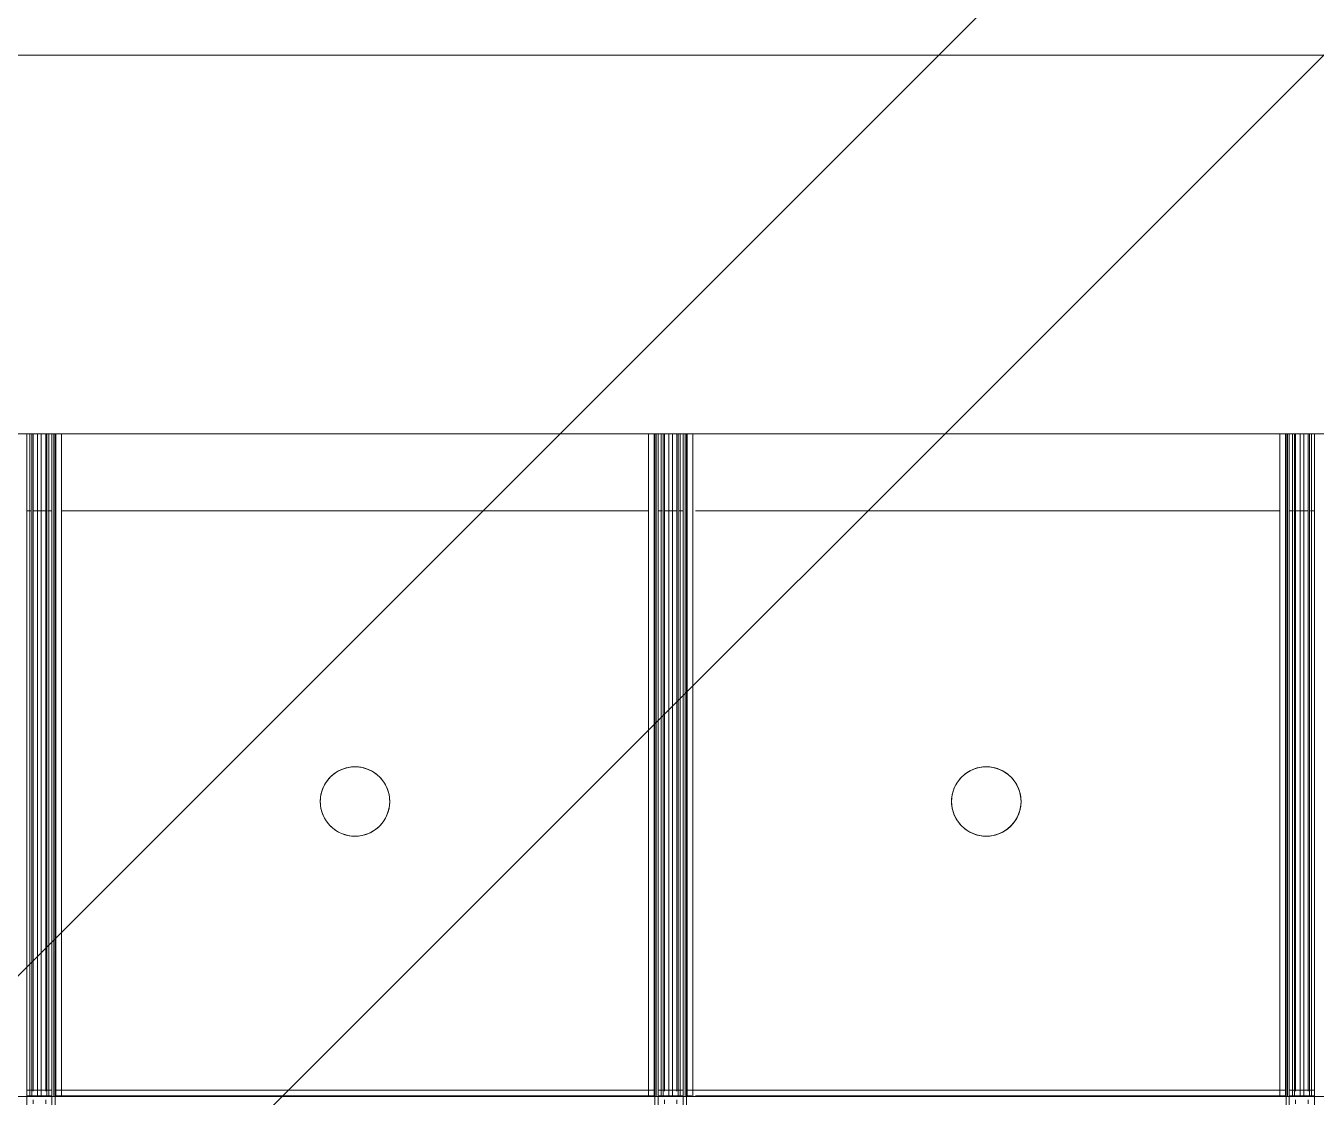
# Model space of a CAD drawing. Header units: millimetres. Extents: x -57519 to 497916, y -349472 to 446842.
# Drawn here: x 321881 to 323925, y 32681 to 34379 of the extents above; entities that cross this region are included whole.
import ezdxf

# ---------------------------------------------------------------- set-up
doc = ezdxf.new("R2010")
doc.units = ezdxf.units.MM
for name, color, linetype, lineweight in [('A-CLNG', 13, 'Continuous', 5), ('A-DETL-GENF', 92, 'Continuous', 5), ('A-FLOR', 192, 'Continuous', 5), ('A-FLOR-HRAL', 11, 'Continuous', 5), ('A-GLAZ-CURT', 52, 'Continuous', 20), ('E-LITE-EQPM', 33, 'Continuous', 5)]:
    doc.layers.add(name, color=color, linetype=linetype, lineweight=lineweight)

# ---------------------------------------------------------------- blocks, each defined once
blk = doc.blocks.new('DLN_Face Base lighting-01 - 110mm _R_-V143-SITE COVERAGE')
at = {"layer": 'E-LITE-EQPM'}
for start, end in [(65.7587, 180), (0, 180), (15, 60), (180, 210), (180, 195), (240, 360), (0, 15), (345, 360), (195, 225), (330, 345), (210, 225), (225, 240), (225, 240), (300, 330), (240, 294.2413)]:
    blk.add_arc((0, 0), 55, start, end, dxfattribs=at)
blk = doc.blocks.new('DLN_Face Base lighting-01 - 110mm _R_-V144-SITE COVERAGE')
at = {"layer": 'E-LITE-EQPM'}
for start, end in [(60, 180), (75, 180), (60, 75), (30, 60), (45, 60), (0, 45), (15, 30), (180, 210), (180, 315), (0, 15), (345, 360), (345, 360), (315, 345), (330, 345), (210, 240), (300, 315), (315, 330), (240, 270), (270, 285), (285, 300)]:
    blk.add_arc((0, 0), 55, start, end, dxfattribs=at)
blk = doc.blocks.new('System Panel - C4 Expanded Metal Mesh-V372-SITE COVERAGE')
at = {"layer": 'A-GLAZ-CURT', "lineweight": 5}
for p, q in [((72149.3, 33707.5), (72149.3, 33732.5)), ((72149.3, 33732.5), (72149.3, 33707.5)), ((73129.3, 33732.5), (73129.3, 33707.5)), ((73129.3, 33707.5), (73129.3, 33732.5)), ((72149.3, 33632.5), (72149.3, 33707.5)), ((72149.3, 33707.5), (72149.3, 33632.5)), ((73129.3, 33707.5), (73129.3, 33632.5)), ((73129.3, 33632.5), (73129.3, 33707.5)), ((72149.3, 32691), (72149.3, 33632.5)), ((72149.3, 33632.5), (72149.3, 32691)), ((73129.3, 33632.5), (73129.3, 32691)), ((73129.3, 32691), (73129.3, 33632.5)), ((72149.3, 32671), (72149.3, 32677.5)), ((72149.3, 32677.5), (72149.3, 32671)), ((72159.3, 32667.5), (72152.8, 32667.5)), ((72152.8, 32667.5), (72159.3, 32667.5)), ((73105.8, 32667.5), (72172.8, 32667.5)), ((72172.8, 32667.5), (73105.8, 32667.5)), ((73125.8, 32667.5), (73119.3, 32667.5)), ((73119.3, 32667.5), (73125.8, 32667.5)), ((73129.3, 32677.5), (73129.3, 32671)), ((73129.3, 32671), (73129.3, 32677.5))]:
    blk.add_line(p, q, dxfattribs=at)
for start, end in [(0, 180), (0, 180), (180, 0), (180, 0)]:
    blk.add_arc((72639.3, 33150), 55, start, end, dxfattribs=at)
blk = doc.blocks.new('System Panel - C4 Expanded Metal Mesh-V370-SITE COVERAGE')
at = {"layer": 'A-GLAZ-CURT', "lineweight": 5}
for p, q in [((69149.3, 33707.5), (69149.3, 33732.5)), ((69149.3, 33732.5), (69149.3, 33707.5)), ((70129.3, 33732.5), (70129.3, 33707.5)), ((70129.3, 33707.5), (70129.3, 33732.5)), ((69149.3, 33632.5), (69149.3, 33707.5)), ((69149.3, 33707.5), (69149.3, 33632.5)), ((70129.3, 33707.5), (70129.3, 33632.5)), ((70129.3, 33632.5), (70129.3, 33707.5)), ((69149.3, 32691), (69149.3, 33632.5)), ((69149.3, 33632.5), (69149.3, 32691)), ((70129.3, 33632.5), (70129.3, 32691)), ((70129.3, 32691), (70129.3, 33632.5)), ((69149.3, 32671), (69149.3, 32677.5)), ((69149.3, 32677.5), (69149.3, 32671)), ((69159.3, 32667.5), (69152.8, 32667.5)), ((69152.8, 32667.5), (69159.3, 32667.5)), ((70105.8, 32667.5), (69172.8, 32667.5)), ((69172.8, 32667.5), (70105.8, 32667.5)), ((70125.8, 32667.5), (70119.3, 32667.5)), ((70119.3, 32667.5), (70125.8, 32667.5)), ((70129.3, 32677.5), (70129.3, 32671)), ((70129.3, 32671), (70129.3, 32677.5))]:
    blk.add_line(p, q, dxfattribs=at)
for start, end in [(0, 180), (0, 180), (180, 0), (180, 0)]:
    blk.add_arc((69639.3, 33150), 55, start, end, dxfattribs=at)
blk = doc.blocks.new('System Panel - C4 Expanded Metal Mesh-V375-SITE COVERAGE')
at = {"layer": 'A-GLAZ-CURT', "lineweight": 5}
for p, q in [((74149.3, 33707.5), (74149.3, 33732.5)), ((74149.3, 33732.5), (74149.3, 33707.5)), ((75129.3, 33732.5), (75129.3, 33707.5)), ((75129.3, 33707.5), (75129.3, 33732.5)), ((74149.3, 33632.5), (74149.3, 33707.5)), ((74149.3, 33707.5), (74149.3, 33632.5)), ((75129.3, 33707.5), (75129.3, 33632.5)), ((75129.3, 33632.5), (75129.3, 33707.5)), ((74149.3, 32691), (74149.3, 33632.5)), ((74149.3, 33632.5), (74149.3, 32691)), ((75129.3, 33632.5), (75129.3, 32691)), ((75129.3, 32691), (75129.3, 33632.5)), ((74149.3, 32671), (74149.3, 32677.5)), ((74149.3, 32677.5), (74149.3, 32671)), ((74159.3, 32667.5), (74152.8, 32667.5)), ((74152.8, 32667.5), (74159.3, 32667.5)), ((75105.8, 32667.5), (74178.5, 32667.5)), ((74178.5, 32667.5), (75105.8, 32667.5)), ((75125.8, 32667.5), (75119.3, 32667.5)), ((75119.3, 32667.5), (75125.8, 32667.5)), ((75129.3, 32677.5), (75129.3, 32671)), ((75129.3, 32671), (75129.3, 32677.5))]:
    blk.add_line(p, q, dxfattribs=at)
for start, end in [(360, 180), (0, 180), (180, 0), (180, 0)]:
    blk.add_arc((74639.3, 33150), 55, start, end, dxfattribs=at)
blk = doc.blocks.new('System Panel - C4 Expanded Metal Mesh-V377-SITE COVERAGE')
at = {"layer": 'A-GLAZ-CURT', "lineweight": 5}
for p, q in [((75149.3, 33707.5), (75149.3, 33732.5)), ((75149.3, 33732.5), (75149.3, 33707.5)), ((75149.3, 33632.5), (75149.3, 33707.5)), ((75149.3, 33707.5), (75149.3, 33632.5)), ((75149.3, 32691), (75149.3, 33632.5)), ((75149.3, 33632.5), (75149.3, 32691)), ((75149.3, 32671), (75149.3, 32677.5)), ((75149.3, 32677.5), (75149.3, 32671)), ((75159.3, 32667.5), (75152.8, 32667.5)), ((75152.8, 32667.5), (75159.3, 32667.5)), ((75581.9, 32667.5), (75172.8, 32667.5)), ((75172.8, 32667.5), (75581.9, 32667.5)), ((75889.3, 32667.5), (75582.6, 32667.5)), ((75582.6, 32667.5), (75889.3, 32667.5))]:
    blk.add_line(p, q, dxfattribs=at)
for start, end in [(360, 180), (0, 180), (180, 0), (180, 0)]:
    blk.add_arc((75639.3, 33150), 55, start, end, dxfattribs=at)
blk = doc.blocks.new('Ceilings 8 - Ceilings 8-14169185-SITE COVERAGE')
at = {"layer": 'A-CLNG'}
for p, q in [((73119.3, 32682.5), (73119.3, 33732.5)), ((73119.3, 32682.5), (73119.3, 33732.5)), ((73124.3, 33732.5), (73124.3, 33708)), ((73124.3, 32691), (73124.3, 33732.5)), ((73127.3, 32691), (73127.3, 33732.5)), ((73127.3, 32691), (73127.3, 33732.5)), ((73129.3, 32691), (73129.3, 33732.5)), ((73129.3, 32691), (73129.3, 33732.5)), ((73136.3, 32691), (73136.3, 33732.5)), ((73136.3, 32691), (73136.3, 33732.5)), ((73142.3, 32691), (73142.3, 33732.5)), ((73142.3, 32691), (73142.3, 33732.5)), ((73149.3, 32691), (73149.3, 33732.5)), ((73149.3, 32691), (73149.3, 33732.5)), ((73151.3, 33732.5), (73151.3, 32691)), ((73151.3, 32691), (73151.3, 33732.5)), ((73154.3, 32691), (73154.3, 33732.5)), ((73154.3, 33707.5), (73154.3, 33732.5)), ((73159.3, 33732.5), (73159.3, 32682.5)), ((73159.3, 32682.5), (73159.3, 33732.5)), ((73162.3, 32691), (73162.3, 33732.5)), ((73164.3, 31677.5), (73164.3, 33732.5)), ((73164.3, 32682.5), (73164.3, 33732.5)), ((73164.3, 32691), (73164.3, 33732.5)), ((73164.3, 32691), (73164.3, 33732.5)), ((73165.3, 32691), (73165.3, 33732.5)), ((73174.3, 32682.5), (73174.3, 33732.5)), ((74104.3, 33732.5), (74104.3, 32682.5)), ((74113.3, 33732.5), (74113.3, 32691)), ((74114.3, 32682.5), (74114.3, 33732.5)), ((74114.3, 31849.1), (74114.3, 33732.5)), ((74114.3, 32691), (74114.3, 33732.5)), ((74114.3, 32691), (74114.3, 33732.5)), ((74116.3, 32691), (74116.3, 33732.5)), ((74119.3, 32682.5), (74119.3, 33732.5)), ((74119.3, 32682.5), (74119.3, 33732.5)), ((74124.3, 33732.5), (74124.3, 33708)), ((74124.3, 32691), (74124.3, 33732.5)), ((74127.3, 32691), (74127.3, 33732.5)), ((74127.3, 32691), (74127.3, 33732.5)), ((74129.3, 32691), (74129.3, 33732.5)), ((74129.3, 32691), (74129.3, 33732.5)), ((74136.3, 32691), (74136.3, 33732.5)), ((74136.3, 32691), (74136.3, 33732.5)), ((74142.3, 32691), (74142.3, 33732.5)), ((74142.3, 32691), (74142.3, 33732.5)), ((74149.3, 32691), (74149.3, 33732.5)), ((74149.3, 32691), (74149.3, 33732.5)), ((74151.3, 33732.5), (74151.3, 32691)), ((74151.3, 32691), (74151.3, 33732.5)), ((74154.3, 32691), (74154.3, 33732.5)), ((74154.3, 33707.5), (74154.3, 33732.5)), ((74159.3, 33732.5), (74159.3, 32682.5)), ((74159.3, 32682.5), (74159.3, 33732.5)), ((74162.3, 32691), (74162.3, 33732.5)), ((74164.3, 31849.1), (74164.3, 33732.5)), ((74164.3, 32682.5), (74164.3, 33732.5)), ((74164.3, 32691), (74164.3, 33732.5)), ((74164.3, 32691), (74164.3, 33732.5)), ((74165.3, 32691), (74165.3, 33732.5)), ((74174.3, 32682.5), (74174.3, 33732.5)), ((75104.3, 33732.5), (75104.3, 32682.5)), ((75113.3, 33732.5), (75113.3, 32691)), ((75114.3, 32682.5), (75114.3, 33732.5)), ((75114.3, 31677.5), (75114.3, 33732.5)), ((75114.3, 32691), (75114.3, 33732.5)), ((75114.3, 32691), (75114.3, 33732.5)), ((75116.3, 32691), (75116.3, 33732.5)), ((75119.3, 32682.5), (75119.3, 33732.5)), ((75119.3, 32682.5), (75119.3, 33732.5)), ((75124.3, 33732.5), (75124.3, 33708)), ((75124.3, 32691), (75124.3, 33732.5)), ((75127.3, 32691), (75127.3, 33732.5)), ((75127.3, 32691), (75127.3, 33732.5)), ((75129.3, 32691), (75129.3, 33732.5)), ((75129.3, 32691), (75129.3, 33732.5)), ((75136.3, 32691), (75136.3, 33732.5)), ((75136.3, 32691), (75136.3, 33732.5)), ((75142.3, 32691), (75142.3, 33732.5)), ((75142.3, 32691), (75142.3, 33732.5)), ((75149.3, 32691), (75149.3, 33732.5)), ((75149.3, 32691), (75149.3, 33732.5)), ((75151.3, 33732.5), (75151.3, 32691)), ((75151.3, 32691), (75151.3, 33732.5)), ((75154.3, 32691), (75154.3, 33732.5)), ((75154.3, 33707.5), (75154.3, 33732.5)), ((75159.3, 33732.5), (75159.3, 32682.5)), ((75159.3, 32682.5), (75159.3, 33732.5)), ((73124.3, 33702.4), (73124.3, 33628.1)), ((73154.3, 33628.1), (73154.3, 33702.4)), ((74124.3, 33702.4), (74124.3, 33628.1)), ((74154.3, 33628.1), (74154.3, 33702.4)), ((75124.3, 33702.4), (75124.3, 33628.1)), ((75154.3, 33628.1), (75154.3, 33702.4)), ((73124.3, 33626.9), (73124.3, 32691)), ((73154.3, 32691), (73154.3, 33626.9)), ((74124.3, 33626.9), (74124.3, 32691)), ((74154.3, 32691), (74154.3, 33626.9)), ((75124.3, 33626.9), (75124.3, 32691)), ((75154.3, 32691), (75154.3, 33626.9)), ((73159.3, 32692.5), (73119.3, 32692.5)), ((73124.3, 32682.5), (73124.3, 32691)), ((73127.3, 32682.5), (73127.3, 32691)), ((73136.3, 32682.5), (73136.3, 32691)), ((73142.3, 32682.5), (73142.3, 32691)), ((73151.3, 32691), (73151.3, 32682.5)), ((73154.3, 32682.5), (73154.3, 32691)), ((73162.3, 32682.5), (73162.3, 32691)), ((74114.3, 32692.5), (73164.3, 32692.5)), ((73164.3, 32682.5), (73164.3, 32691)), ((73164.3, 32682.5), (73164.3, 32691)), ((73165.3, 32682.5), (73165.3, 32691)), ((74113.3, 32691), (74113.3, 32682.5)), ((74114.3, 32682.5), (74114.3, 32691)), ((74114.3, 32682.5), (74114.3, 32691)), ((74116.3, 32682.5), (74116.3, 32691)), ((74159.3, 32692.5), (74119.3, 32692.5)), ((74124.3, 32682.5), (74124.3, 32691)), ((74127.3, 32682.5), (74127.3, 32691)), ((74136.3, 32682.5), (74136.3, 32691)), ((74142.3, 32682.5), (74142.3, 32691)), ((74151.3, 32691), (74151.3, 32682.5)), ((74154.3, 32682.5), (74154.3, 32691)), ((74162.3, 32682.5), (74162.3, 32691)), ((75114.3, 32692.5), (74164.3, 32692.5)), ((74164.3, 32682.5), (74164.3, 32691)), ((74164.3, 32682.5), (74164.3, 32691)), ((74165.3, 32682.5), (74165.3, 32691)), ((75113.3, 32691), (75113.3, 32682.5)), ((75114.3, 32682.5), (75114.3, 32691)), ((75114.3, 32682.5), (75114.3, 32691)), ((75116.3, 32682.5), (75116.3, 32691)), ((75159.3, 32692.5), (75119.3, 32692.5)), ((75124.3, 32682.5), (75124.3, 32691)), ((75127.3, 32682.5), (75127.3, 32691)), ((75136.3, 32682.5), (75136.3, 32691)), ((75142.3, 32682.5), (75142.3, 32691)), ((75151.3, 32691), (75151.3, 32682.5)), ((75154.3, 32682.5), (75154.3, 32691)), ((75582.6, 32682.5), (67426.8, 32682.5)), ((73159.3, 32683.5), (73119.3, 32683.5)), ((73119.3, 32632.5), (73119.3, 32682.5)), ((73119.3, 32632.5), (73119.3, 32682.5)), ((73159.3, 32682.5), (73119.3, 32682.5)), ((73159.3, 32682.5), (73119.3, 32682.5)), ((73159.3, 32682.5), (73119.3, 32682.5)), ((73159.3, 32682.5), (73159.3, 32632.5)), ((73159.3, 32632.5), (73159.3, 32682.5)), ((73172.8, 32683.5), (73164.3, 32683.5)), ((74114.3, 32682.5), (73164.3, 32682.5)), ((73172.8, 32682.5), (73164.3, 32682.5)), ((73172.8, 32682.5), (73164.3, 32682.5)), ((74105.8, 32683.5), (73172.8, 32683.5)), ((74105.8, 32682.5), (73172.8, 32682.5)), ((74105.8, 32682.5), (73172.8, 32682.5)), ((74114.3, 32683.5), (74105.8, 32683.5)), ((74114.3, 32682.5), (74105.8, 32682.5)), ((74114.3, 32682.5), (74105.8, 32682.5)), ((74159.3, 32683.5), (74119.3, 32683.5)), ((74119.3, 32632.5), (74119.3, 32682.5)), ((74119.3, 32632.5), (74119.3, 32682.5)), ((74159.3, 32682.5), (74119.3, 32682.5)), ((74159.3, 32682.5), (74119.3, 32682.5)), ((74159.3, 32682.5), (74119.3, 32682.5)), ((74159.3, 32682.5), (74159.3, 32632.5)), ((74159.3, 32632.5), (74159.3, 32682.5)), ((74172.8, 32683.5), (74164.3, 32683.5)), ((75114.3, 32682.5), (74164.3, 32682.5)), ((74172.8, 32682.5), (74164.3, 32682.5)), ((74172.8, 32682.5), (74164.3, 32682.5)), ((75105.8, 32683.5), (74178.5, 32683.5)), ((75105.8, 32682.5), (74178.5, 32682.5)), ((75105.8, 32682.5), (74178.5, 32682.5)), ((75114.3, 32683.5), (75105.8, 32683.5)), ((75114.3, 32682.5), (75105.8, 32682.5)), ((75114.3, 32682.5), (75105.8, 32682.5)), ((75159.3, 32683.5), (75119.3, 32683.5)), ((75119.3, 32632.5), (75119.3, 32682.5)), ((75119.3, 32632.5), (75119.3, 32682.5)), ((75159.3, 32682.5), (75119.3, 32682.5)), ((75159.3, 32682.5), (75119.3, 32682.5)), ((75159.3, 32682.5), (75119.3, 32682.5)), ((75159.3, 32682.5), (75159.3, 32632.5)), ((75159.3, 32632.5), (75159.3, 32682.5))]:
    blk.add_line(p, q, dxfattribs=at)
blk = doc.blocks.new('Railings 7 - Railings 7-18739482-SITE COVERAGE')
at = {"layer": 'A-FLOR-HRAL'}
for p, q in [((73119.3, 33610.3), (73125.8, 33610.3)), ((73129.3, 33610.3), (73149.3, 33610.3)), ((73152.8, 33610.3), (73159.3, 33610.3)), ((73174.7, 33610.3), (74103.9, 33610.3)), ((74119.3, 33610.3), (74125.8, 33610.3)), ((74129.3, 33610.3), (74149.3, 33610.3)), ((74152.8, 33610.3), (74159.3, 33610.3)), ((74178.5, 33610.3), (75103.9, 33610.3)), ((75119.3, 33610.3), (75125.8, 33610.3)), ((75129.3, 33610.3), (75149.3, 33610.3)), ((75152.8, 33610.3), (75159.3, 33610.3))]:
    blk.add_line(p, q, dxfattribs=at)

msp = doc.modelspace()

# ---------------------------------------------------------------- hatches: boundary and pattern name
at = {"layer": 'A-DETL-GENF'}
h = msp.add_hatch(dxfattribs=at)
h.set_pattern_fill('FP_40', color=250, style=0, pattern_type=2)
h.set_pattern_definition([(45, (248763.4, 0), (-1257.236, 1257.236), []), (45, (248763.4, 1905), (-1257.236, 1257.236), [])])
h.paths.add_polyline_path([(325750.1, -8642.5), (328562.7, -8642.5), (328562.7, 4657.5), (341312.7, 4657.5), (341312.7, 30557.5), (342712.7, 30557.5), (342712.7, 48907.7), (339962.7, 48907.7), (339962.7, 52157.5), (338962.7, 52157.5), (338962.7, 53757.5), (297512.7, 53757.5), (297512.7, 52247.5), (286277.7, 52247.5), (286277.7, 34407.5), (285902.7, 34407.5), (285902.7, 7407.5), (286277.7, 7407.5), (286277.7, -2267.5), (315555.2, -2267.5), (315555.2, -8642.5), (321257.1, -8642.5)], flags=0)

# ---------------------------------------------------------------- linework, layer by layer
at = {"layer": 'A-FLOR'}
for p, q in [((333552.7, 34332.5), (312652.7, 34332.5)), ((316190.2, 33732.5), (324652.7, 33732.5))]:
    msp.add_line(p, q, dxfattribs=at)

# ---------------------------------------------------------------- block references
at = {"layer": 'A-CLNG'}
msp.add_blockref('Ceilings 8 - Ceilings 8-14169185-SITE COVERAGE', (248763.4, 0), dxfattribs=at)
at = {"layer": 'A-FLOR-HRAL'}
msp.add_blockref('Railings 7 - Railings 7-18739482-SITE COVERAGE', (248763.4, 0), dxfattribs=at)
at = {"layer": 'A-GLAZ-CURT', "lineweight": 5}
for name, p in [('System Panel - C4 Expanded Metal Mesh-V372-SITE COVERAGE', (248763.4, 0)), ('System Panel - C4 Expanded Metal Mesh-V370-SITE COVERAGE', (252763.4, 0)), ('System Panel - C4 Expanded Metal Mesh-V375-SITE COVERAGE', (248763.4, 0)), ('System Panel - C4 Expanded Metal Mesh-V377-SITE COVERAGE', (248763.4, 0))]:
    msp.add_blockref(name, p, dxfattribs=at)
at = {"layer": 'E-LITE-EQPM', "rotation": 180}
for name, p in [('DLN_Face Base lighting-01 - 110mm _R_-V143-SITE COVERAGE', (322402.7, 33150)), ('DLN_Face Base lighting-01 - 110mm _R_-V144-SITE COVERAGE', (323402.7, 33150))]:
    msp.add_blockref(name, p, dxfattribs=at)

doc.saveas('drawing.dxf')
